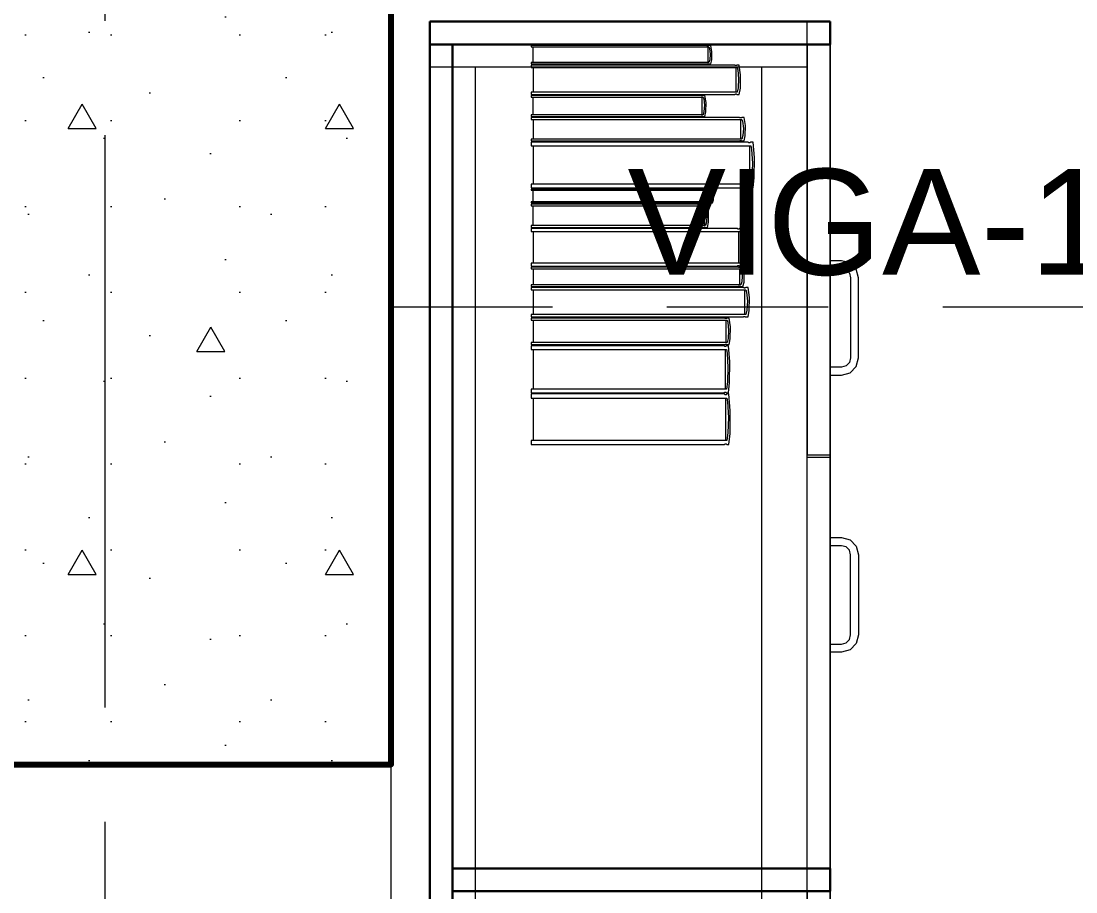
# Model space of a CAD drawing. Header units: inches. Extents: x -38 to 5698, y -33 to 92.
# Drawn here: x 115.746 to 116.669, y 38.889 to 39.65 of the extents above; entities that cross this region are included whole.
import ezdxf

# ---------------------------------------------------------------- set-up
doc = ezdxf.new("R2010")
doc.units = ezdxf.units.IN
doc.header["$MEASUREMENT"] = 0
doc.set_wipeout_variables(frame=1)
for name, pattern in [('Hidden Line', [0.195611, 0.141111, -0.0545]), ('Punto & Raya', [0.65, 0.5, -0.075, 0, -0.075]), ('Wipeout_Contour', [1, 0, -1])]:
    doc.linetypes.add(name, pattern=pattern)
for name, color, linetype in [('02 _ ARQ _ ALB _ Ejes Generales', 7, 'Continuous'), ('02 _ ARQ _ ZON _ Espacio.3D', 7, 'Continuous'), ('08 _ STR _ EXT _ 06 Columnas', 7, 'Continuous'), ('08 _ STR _ EXT _ 09 Vigas', 7, 'Continuous'), ('Interior - Mobiliario', 7, 'Continuous'), ('Notas - Etiquetas', 251, 'Continuous')]:
    doc.layers.add(name, color=color, linetype=linetype)
doc.styles.add('Estilo_Generado_4', font='swisse.ttf')

msp = doc.modelspace()

# ---------------------------------------------------------------- hatches: boundary and pattern name
at = {"layer": '08 _ STR _ EXT _ 06 Columnas', "linetype": 'Continuous', "lineweight": 9}
h = msp.add_hatch(dxfattribs=at)
h.set_pattern_fill('HORMIGÓN_EN_MASA_0002', style=0, pattern_type=2)
h.set_pattern_definition([(0, (92.5, 3e-09), (0, 0.3897114), [0.024375, -0.200625]), (0, (92.6125, 0.19486), (0, 0.3897114), [0.024375, -0.200625]), (60, (92.5, 3e-09), (-0.3375, 0.1948557), [0.024375, -0.200625]), (60, (92.725, 3e-09), (-0.3375, 0.1948557), [0.024375, -0.200625]), (120, (92.5244, 3e-09), (0.3375, 0.1948557), [0.024375, -0.200625]), (120, (92.7494, 3e-09), (0.3375, 0.1948557), [0.024375, -0.200625]), (0, (92.500015, 0.0375), (0, 0.075), [0, -0.075, 0, -0.1125]), (45, (92.537515, 0.0375), (-0.05303301, 0.05303301), [0, -0.05625, 0, -0.09375])])
h.paths.add_polyline_path([(115.16999, 39.90002), (115.16999, 39.40002), (115.56999, 39.40002), (115.56999, 39.00002), (116.06999, 39.00002), (116.06999, 39.75), (115.87, 39.75), (115.87, 39.9), (115.87, 40.20002), (115.56999, 40.20002), (115.56999, 39.90002)])

# ---------------------------------------------------------------- linework, layer by layer
at = {"layer": '02 _ ARQ _ ALB _ Ejes Generales', "color": 252, "linetype": 'Punto & Raya', "lineweight": 13}
msp.add_line((115.82, 3.05001), (115.82, 44.9), dxfattribs=at)
at = {"layer": '02 _ ARQ _ ZON _ Espacio.3D', "color": 254, "linetype": 'Continuous', "lineweight": 0, "flags": 128}
msp.add_lwpolyline([(115.56999, 30.80016), (116.06999, 30.80011), (116.06999, 30.20002), (116.66999, 30.19986), (116.66999, 29.7), (122.56999, 29.7), (122.56999, 30.2), (122.56999, 30.6), (122.81197, 30.6), (122.81197, 39), (122.57, 39), (122.56998, 39.75001), (116.06999, 39.75001), (116.07, 39.65), (116.07, 39), (115.57, 39)], dxfattribs=at)
at = {"layer": '08 _ STR _ EXT _ 06 Columnas', "color": 7, "linetype": 'Continuous', "lineweight": 80, "flags": 128}
msp.add_lwpolyline([(115.87, 40.20002), (115.56999, 40.20002), (115.56999, 39.90002), (115.16999, 39.90002), (115.16999, 39.40002), (115.56999, 39.40002), (115.56999, 39.00002), (116.06999, 39.00002), (116.06999, 39.75)], dxfattribs=at)
at = {"layer": '08 _ STR _ EXT _ 09 Vigas', "color": 251, "linetype": 'Hidden Line', "lineweight": 13}
msp.add_line((116.07, 30.2), (116.07, 39.4), dxfattribs=at)
at = {"layer": 'Interior - Mobiliario', "color": 175, "linetype": 'Continuous', "lineweight": 13}
for p, q in [((116.12373, 39.62933), (116.12373, 38.16933)), ((116.43373, 39.62933), (116.12373, 39.62933)), ((116.43373, 38.16933), (116.43373, 39.62933)), ((116.34899, 39.62088), (116.34859, 39.61592)), ((116.3503, 39.61575), (116.3505, 39.62295)), ((116.34787, 39.6135), (116.19239, 39.6135)), ((116.19239, 39.6135), (116.19239, 39.61221)), ((116.19239, 39.61221), (116.346, 39.61221)), ((116.37038, 39.61121), (116.19239, 39.61121)), ((116.19239, 39.61121), (116.19239, 39.60916)), ((116.346, 39.61221), (116.34613, 39.6123)), ((116.34613, 39.6123), (116.34633, 39.61239)), ((116.34633, 39.61239), (116.34655, 39.61245)), ((116.34655, 39.61245), (116.34678, 39.61248)), ((116.34678, 39.61248), (116.34701, 39.61248)), ((116.34701, 39.61248), (116.34723, 39.61244)), ((116.34723, 39.61244), (116.34745, 39.61237)), ((116.34745, 39.61237), (116.34765, 39.61228)), ((116.34765, 39.61228), (116.34774, 39.61221)), ((116.34774, 39.61221), (116.34944, 39.61221)), ((116.34859, 39.61592), (116.34787, 39.6135)), ((116.34944, 39.61221), (116.3503, 39.61575)), ((116.37048, 39.61111), (116.37038, 39.61121)), ((116.37071, 39.61096), (116.37048, 39.61111)), ((116.37096, 39.61085), (116.37071, 39.61096)), ((116.37123, 39.61079), (116.37096, 39.61085)), ((116.3715, 39.61078), (116.37123, 39.61079)), ((116.37176, 39.61083), (116.3715, 39.61078)), ((116.37201, 39.61093), (116.37176, 39.61083)), ((116.37225, 39.61108), (116.37201, 39.61093)), ((116.3724, 39.61121), (116.37225, 39.61108)), ((116.37438, 39.61121), (116.3724, 39.61121)), ((116.3756, 39.60266), (116.37438, 39.61121)), ((116.39373, 39.60933), (116.14373, 39.60933)), ((116.19239, 39.60916), (116.37256, 39.60916)), ((116.19421, 39.60916), (116.19421, 39.58761)), ((116.37165, 39.58761), (116.37165, 39.60916)), ((116.37256, 39.60916), (116.3731, 39.60722)), ((116.3731, 39.60722), (116.37386, 39.59935)), ((116.37537, 39.59119), (116.3756, 39.60266)), ((116.43373, 39.60933), (116.39373, 39.60933)), ((116.37339, 39.59145), (116.37256, 39.58761)), ((116.37386, 39.59935), (116.37339, 39.59145)), ((116.37438, 39.58556), (116.37537, 39.59119)), ((116.37256, 39.58761), (116.19239, 39.58761)), ((116.19239, 39.58761), (116.19239, 39.58556)), ((116.19239, 39.58556), (116.37038, 39.58556)), ((116.34101, 39.58456), (116.19239, 39.58456)), ((116.19239, 39.58456), (116.19239, 39.5831)), ((116.19239, 39.5831), (116.34282, 39.5831)), ((116.19391, 39.5831), (116.19391, 39.56782)), ((116.34109, 39.58449), (116.34101, 39.58456)), ((116.34128, 39.58438), (116.34109, 39.58449)), ((116.34149, 39.5843), (116.34128, 39.58438)), ((116.34171, 39.58426), (116.34149, 39.5843)), ((116.34194, 39.58426), (116.34171, 39.58426)), ((116.34216, 39.58429), (116.34194, 39.58426)), ((116.34206, 39.56782), (116.34206, 39.5831)), ((116.34237, 39.58436), (116.34216, 39.58429)), ((116.34257, 39.58446), (116.34237, 39.58436)), ((116.34269, 39.58456), (116.34257, 39.58446)), ((116.34434, 39.58456), (116.34269, 39.58456)), ((116.34282, 39.5831), (116.34327, 39.58172)), ((116.34536, 39.57849), (116.34434, 39.58456)), ((116.37038, 39.58556), (116.37053, 39.5857)), ((116.37053, 39.5857), (116.37077, 39.58584)), ((116.37077, 39.58584), (116.37102, 39.58594)), ((116.37102, 39.58594), (116.37129, 39.58599)), ((116.37129, 39.58599), (116.37155, 39.58598)), ((116.37155, 39.58598), (116.37182, 39.58592)), ((116.37182, 39.58592), (116.37207, 39.58582)), ((116.37207, 39.58582), (116.3723, 39.58566)), ((116.3723, 39.58566), (116.3724, 39.58556)), ((116.3724, 39.58556), (116.37438, 39.58556)), ((116.34327, 39.58172), (116.34391, 39.57615)), ((116.34391, 39.57615), (116.34352, 39.57055)), ((116.34517, 39.57036), (116.34536, 39.57849)), ((116.34282, 39.56782), (116.19239, 39.56782)), ((116.19239, 39.56782), (116.19239, 39.56637)), ((116.19239, 39.56637), (116.34101, 39.56637)), ((116.37454, 39.56537), (116.19239, 39.56537)), ((116.19239, 39.56537), (116.19239, 39.56373)), ((116.19239, 39.56373), (116.37677, 39.56373)), ((116.19425, 39.56373), (116.19425, 39.54655)), ((116.34101, 39.56637), (116.34113, 39.56646)), ((116.34113, 39.56646), (116.34133, 39.56657)), ((116.34133, 39.56657), (116.34154, 39.56664)), ((116.34154, 39.56664), (116.34176, 39.56667)), ((116.34176, 39.56667), (116.34199, 39.56667)), ((116.34199, 39.56667), (116.34221, 39.56662)), ((116.34221, 39.56662), (116.34241, 39.56655)), ((116.34241, 39.56655), (116.34261, 39.56644)), ((116.34261, 39.56644), (116.34269, 39.56637)), ((116.34269, 39.56637), (116.34434, 39.56637)), ((116.34352, 39.57055), (116.34282, 39.56782)), ((116.34434, 39.56637), (116.34517, 39.57036)), ((116.37465, 39.56529), (116.37454, 39.56537)), ((116.37488, 39.56516), (116.37465, 39.56529)), ((116.37514, 39.56508), (116.37488, 39.56516)), ((116.37541, 39.56503), (116.37514, 39.56508)), ((116.37568, 39.56502), (116.37541, 39.56503)), ((116.37595, 39.56506), (116.37568, 39.56502)), ((116.37584, 39.54655), (116.37584, 39.56373)), ((116.37621, 39.56514), (116.37595, 39.56506)), ((116.37645, 39.56526), (116.37621, 39.56514)), ((116.37661, 39.56537), (116.37645, 39.56526)), ((116.37863, 39.56537), (116.37661, 39.56537)), ((116.37677, 39.56373), (116.37732, 39.56218)), ((116.37988, 39.55855), (116.37863, 39.56537)), ((116.37732, 39.56218), (116.3781, 39.55591)), ((116.3781, 39.55591), (116.37762, 39.54961)), ((116.37965, 39.5494), (116.37988, 39.55855)), ((116.37677, 39.54655), (116.19239, 39.54655)), ((116.19239, 39.54655), (116.19239, 39.54492)), ((116.37454, 39.54492), (116.3747, 39.54503)), ((116.3747, 39.54503), (116.37494, 39.54514)), ((116.37494, 39.54514), (116.3752, 39.54522)), ((116.3752, 39.54522), (116.37547, 39.54526)), ((116.37547, 39.54526), (116.37574, 39.54525)), ((116.37574, 39.54525), (116.37601, 39.54521)), ((116.37601, 39.54521), (116.37627, 39.54512)), ((116.37627, 39.54512), (116.3765, 39.545)), ((116.37762, 39.54961), (116.37677, 39.54655)), ((116.37863, 39.54492), (116.37965, 39.5494)), ((116.19239, 39.54492), (116.37454, 39.54492)), ((116.38214, 39.54392), (116.19239, 39.54392)), ((116.19239, 39.54392), (116.19239, 39.54071)), ((116.19239, 39.54071), (116.38446, 39.54071)), ((116.19433, 39.54071), (116.19433, 39.50707)), ((116.3765, 39.545), (116.37661, 39.54492)), ((116.37661, 39.54492), (116.37863, 39.54492)), ((116.38225, 39.54376), (116.38214, 39.54392)), ((116.38249, 39.54352), (116.38225, 39.54376)), ((116.38276, 39.54335), (116.38249, 39.54352)), ((116.38304, 39.54326), (116.38276, 39.54335)), ((116.38333, 39.54325), (116.38304, 39.54326)), ((116.38361, 39.54332), (116.38333, 39.54325)), ((116.38349, 39.50707), (116.38349, 39.54071)), ((116.38388, 39.54347), (116.38361, 39.54332)), ((116.38413, 39.5437), (116.38388, 39.54347)), ((116.38429, 39.54392), (116.38413, 39.5437)), ((116.3864, 39.54392), (116.38429, 39.54392)), ((116.38446, 39.54071), (116.38504, 39.53767)), ((116.38504, 39.53767), (116.38585, 39.52539)), ((116.3877, 39.53056), (116.3864, 39.54392)), ((116.38746, 39.51265), (116.3877, 39.53056)), ((116.38585, 39.52539), (116.38535, 39.51307)), ((116.38535, 39.51307), (116.38446, 39.50707)), ((116.3864, 39.50386), (116.38746, 39.51265)), ((116.38446, 39.50707), (116.19239, 39.50707)), ((116.19239, 39.50707), (116.19239, 39.50386)), ((116.19239, 39.50386), (116.38214, 39.50386)), ((116.34754, 39.50286), (116.19239, 39.50286)), ((116.19239, 39.50286), (116.19239, 39.5019)), ((116.19239, 39.5019), (116.34943, 39.5019)), ((116.19398, 39.5019), (116.19398, 39.49179)), ((116.34762, 39.50282), (116.34754, 39.50286)), ((116.34782, 39.50274), (116.34762, 39.50282)), ((116.34804, 39.50269), (116.34782, 39.50274)), ((116.34827, 39.50266), (116.34804, 39.50269)), ((116.3485, 39.50266), (116.34827, 39.50266)), ((116.34874, 39.50268), (116.3485, 39.50266)), ((116.34864, 39.49179), (116.34864, 39.5019)), ((116.34896, 39.50273), (116.34874, 39.50268)), ((116.34916, 39.5028), (116.34896, 39.50273)), ((116.34929, 39.50286), (116.34916, 39.5028)), ((116.35102, 39.50286), (116.34929, 39.50286)), ((116.34943, 39.5019), (116.3499, 39.50099)), ((116.3499, 39.50099), (116.35056, 39.4973)), ((116.35208, 39.49885), (116.35102, 39.50286)), ((116.38214, 39.50386), (116.3823, 39.50408)), ((116.3823, 39.50408), (116.38255, 39.50431)), ((116.38255, 39.50431), (116.38282, 39.50446)), ((116.38282, 39.50446), (116.38311, 39.50453)), ((116.38311, 39.50453), (116.38339, 39.50452)), ((116.38339, 39.50452), (116.38367, 39.50443)), ((116.38367, 39.50443), (116.38394, 39.50426)), ((116.38394, 39.50426), (116.38418, 39.50402)), ((116.38418, 39.50402), (116.38429, 39.50386)), ((116.38429, 39.50386), (116.3864, 39.50386)), ((116.34943, 39.49179), (116.19239, 39.49179)), ((116.19239, 39.49179), (116.19239, 39.49082)), ((116.19239, 39.49082), (116.34754, 39.49082)), ((116.34312, 39.48982), (116.19239, 39.48982)), ((116.19239, 39.48982), (116.19239, 39.48819)), ((116.34321, 39.48975), (116.34312, 39.48982)), ((116.3434, 39.48962), (116.34321, 39.48975)), ((116.3447, 39.48972), (116.3445, 39.4896)), ((116.34483, 39.48982), (116.3447, 39.48972)), ((116.3465, 39.48982), (116.34483, 39.48982)), ((116.34754, 39.48303), (116.3465, 39.48982)), ((116.34754, 39.49082), (116.34767, 39.49089)), ((116.34767, 39.49089), (116.34787, 39.49096)), ((116.34787, 39.49096), (116.34809, 39.491)), ((116.34809, 39.491), (116.34832, 39.49103)), ((116.34832, 39.49103), (116.34856, 39.49102)), ((116.34856, 39.49102), (116.34879, 39.491)), ((116.34879, 39.491), (116.349, 39.49094)), ((116.349, 39.49094), (116.3492, 39.49087)), ((116.3492, 39.49087), (116.34929, 39.49082)), ((116.34929, 39.49082), (116.35102, 39.49082)), ((116.35016, 39.49359), (116.34943, 39.49179)), ((116.35056, 39.4973), (116.35016, 39.49359)), ((116.35102, 39.49082), (116.35188, 39.49346)), ((116.35188, 39.49346), (116.35208, 39.49885)), ((116.19239, 39.48819), (116.34496, 39.48819)), ((116.19393, 39.48819), (116.19393, 39.47108)), ((116.34361, 39.48953), (116.3434, 39.48962)), ((116.34384, 39.48949), (116.34361, 39.48953)), ((116.34406, 39.48948), (116.34384, 39.48949)), ((116.34429, 39.48952), (116.34406, 39.48948)), ((116.34419, 39.47108), (116.34419, 39.48819)), ((116.3445, 39.4896), (116.34429, 39.48952)), ((116.34496, 39.48819), (116.34542, 39.48665)), ((116.34542, 39.48665), (116.34606, 39.4804)), ((116.34735, 39.47392), (116.34754, 39.48303)), ((116.34567, 39.47413), (116.34496, 39.47108)), ((116.34606, 39.4804), (116.34567, 39.47413)), ((116.3465, 39.46945), (116.34735, 39.47392)), ((116.34496, 39.47108), (116.19239, 39.47108)), ((116.19239, 39.47108), (116.19239, 39.46945)), ((116.19239, 39.46945), (116.34312, 39.46945)), ((116.37269, 39.46845), (116.19239, 39.46845)), ((116.19239, 39.46845), (116.19239, 39.46582)), ((116.19239, 39.46582), (116.37489, 39.46582)), ((116.19423, 39.46582), (116.19423, 39.43827)), ((116.34312, 39.46945), (116.34325, 39.46955)), ((116.34325, 39.46955), (116.34345, 39.46967)), ((116.34345, 39.46967), (116.34366, 39.46975)), ((116.34366, 39.46975), (116.34389, 39.46979)), ((116.34389, 39.46979), (116.34411, 39.46978)), ((116.34411, 39.46978), (116.34434, 39.46973)), ((116.34434, 39.46973), (116.34455, 39.46965)), ((116.34455, 39.46965), (116.34474, 39.46952)), ((116.34474, 39.46952), (116.34483, 39.46945)), ((116.34483, 39.46945), (116.3465, 39.46945)), ((116.37279, 39.46832), (116.37269, 39.46845)), ((116.37302, 39.46812), (116.37279, 39.46832)), ((116.37327, 39.46798), (116.37302, 39.46812)), ((116.37354, 39.46791), (116.37327, 39.46798)), ((116.37381, 39.4679), (116.37354, 39.46791)), ((116.37408, 39.46796), (116.37381, 39.4679)), ((116.37397, 39.43827), (116.37397, 39.46582)), ((116.37434, 39.46808), (116.37408, 39.46796)), ((116.37458, 39.46827), (116.37434, 39.46808)), ((116.37473, 39.46845), (116.37458, 39.46827)), ((116.37673, 39.46845), (116.37473, 39.46845)), ((116.37489, 39.46582), (116.37543, 39.46333)), ((116.37543, 39.46333), (116.3762, 39.45328)), ((116.37797, 39.45751), (116.37673, 39.46845)), ((116.3762, 39.45328), (116.37574, 39.44318)), ((116.37774, 39.44284), (116.37797, 39.45751)), ((116.37489, 39.43827), (116.19239, 39.43827)), ((116.19239, 39.43827), (116.19239, 39.43565)), ((116.19239, 39.43565), (116.37269, 39.43565)), ((116.37348, 39.43465), (116.19239, 39.43465)), ((116.19239, 39.43465), (116.19239, 39.43331)), ((116.37269, 39.43565), (116.37284, 39.43582)), ((116.37284, 39.43582), (116.37308, 39.43601)), ((116.37308, 39.43601), (116.37333, 39.43614)), ((116.37333, 39.43614), (116.3736, 39.4362)), ((116.37359, 39.43458), (116.37348, 39.43465)), ((116.37382, 39.43448), (116.37359, 39.43458)), ((116.3736, 39.4362), (116.37387, 39.43619)), ((116.37407, 39.43441), (116.37382, 39.43448)), ((116.37387, 39.43619), (116.37414, 39.43611)), ((116.37434, 39.43437), (116.37407, 39.43441)), ((116.37414, 39.43611), (116.37439, 39.43597)), ((116.37461, 39.43437), (116.37434, 39.43437)), ((116.37439, 39.43597), (116.37463, 39.43577)), ((116.37488, 39.4344), (116.37461, 39.43437)), ((116.37463, 39.43577), (116.37473, 39.43565)), ((116.37473, 39.43565), (116.37673, 39.43565)), ((116.37514, 39.43446), (116.37488, 39.4344)), ((116.37574, 39.44318), (116.37489, 39.43827)), ((116.37538, 39.43456), (116.37514, 39.43446)), ((116.37553, 39.43465), (116.37538, 39.43456)), ((116.37755, 39.43465), (116.37553, 39.43465)), ((116.37673, 39.43565), (116.37774, 39.44284)), ((116.37879, 39.42906), (116.37755, 39.43465)), ((116.46373, 39.44033), (116.45373, 39.44033)), ((116.45373, 39.44033), (116.45373, 39.43333)), ((116.47123, 39.43832), (116.46373, 39.44033)), ((116.47672, 39.43283), (116.47123, 39.43832)), ((116.19239, 39.43331), (116.3757, 39.43331)), ((116.19424, 39.43331), (116.19424, 39.41922)), ((116.37477, 39.41922), (116.37477, 39.43331)), ((116.3757, 39.43331), (116.37624, 39.43203)), ((116.37624, 39.43203), (116.37702, 39.42689)), ((116.37702, 39.42689), (116.37655, 39.42173)), ((116.37856, 39.42156), (116.37879, 39.42906)), ((116.45373, 39.43333), (116.46373, 39.43333)), ((116.46373, 39.43333), (116.46773, 39.43226)), ((116.46773, 39.43226), (116.47066, 39.42933)), ((116.47066, 39.42933), (116.47173, 39.42533)), ((116.47173, 39.42533), (116.47173, 39.35533)), ((116.47873, 39.42533), (116.47672, 39.43283)), ((116.47873, 39.35533), (116.47873, 39.42533)), ((116.3757, 39.41922), (116.19239, 39.41922)), ((116.19239, 39.41922), (116.19239, 39.41788)), ((116.19239, 39.41788), (116.37348, 39.41788)), ((116.37793, 39.41688), (116.19239, 39.41688)), ((116.19239, 39.41688), (116.19239, 39.41482)), ((116.37348, 39.41788), (116.37364, 39.41797)), ((116.37364, 39.41797), (116.37387, 39.41807)), ((116.37387, 39.41807), (116.37413, 39.41813)), ((116.37413, 39.41813), (116.3744, 39.41816)), ((116.3744, 39.41816), (116.37468, 39.41816)), ((116.37468, 39.41816), (116.37494, 39.41812)), ((116.37494, 39.41812), (116.3752, 39.41805)), ((116.3752, 39.41805), (116.37543, 39.41795)), ((116.37543, 39.41795), (116.37553, 39.41788)), ((116.37553, 39.41788), (116.37755, 39.41788)), ((116.37655, 39.42173), (116.3757, 39.41922)), ((116.37755, 39.41788), (116.37856, 39.42156)), ((116.37803, 39.41678), (116.37793, 39.41688)), ((116.37827, 39.41663), (116.37803, 39.41678)), ((116.37853, 39.41652), (116.37827, 39.41663)), ((116.37881, 39.41646), (116.37853, 39.41652)), ((116.37909, 39.41645), (116.37881, 39.41646)), ((116.37936, 39.4165), (116.37909, 39.41645)), ((116.37963, 39.4166), (116.37936, 39.4165)), ((116.37987, 39.41674), (116.37963, 39.4166)), ((116.38003, 39.41688), (116.37987, 39.41674)), ((116.38209, 39.41688), (116.38003, 39.41688)), ((116.38336, 39.4083), (116.38209, 39.41688)), ((116.19239, 39.41482), (116.38019, 39.41482)), ((116.19429, 39.41482), (116.19429, 39.3932)), ((116.37924, 39.3932), (116.37924, 39.41482)), ((116.38019, 39.41482), (116.38076, 39.41287)), ((116.38076, 39.41287), (116.38155, 39.40498)), ((116.38313, 39.39679), (116.38336, 39.4083)), ((116.38155, 39.40498), (116.38106, 39.39705)), ((116.38019, 39.3932), (116.19239, 39.3932)), ((116.19239, 39.3932), (116.19239, 39.39114)), ((116.19239, 39.39114), (116.37793, 39.39114)), ((116.3618, 39.39014), (116.19239, 39.39014)), ((116.19239, 39.39014), (116.19239, 39.38829)), ((116.19239, 39.38829), (116.36386, 39.38829)), ((116.19412, 39.38829), (116.19412, 39.3689)), ((116.36189, 39.39005), (116.3618, 39.39014)), ((116.36211, 39.38991), (116.36189, 39.39005)), ((116.36235, 39.38981), (116.36211, 39.38991)), ((116.3626, 39.38976), (116.36235, 39.38981)), ((116.36285, 39.38975), (116.3626, 39.38976)), ((116.36311, 39.3898), (116.36285, 39.38975)), ((116.363, 39.3689), (116.363, 39.38829)), ((116.36335, 39.38988), (116.36311, 39.3898)), ((116.36357, 39.39002), (116.36335, 39.38988)), ((116.36371, 39.39014), (116.36357, 39.39002)), ((116.3656, 39.39014), (116.36371, 39.39014)), ((116.36386, 39.38829), (116.36438, 39.38654)), ((116.36676, 39.38244), (116.3656, 39.39014)), ((116.37793, 39.39114), (116.37808, 39.39128)), ((116.37808, 39.39128), (116.37833, 39.39143)), ((116.37833, 39.39143), (116.37859, 39.39152)), ((116.37859, 39.39152), (116.37887, 39.39157)), ((116.37887, 39.39157), (116.37915, 39.39156)), ((116.37915, 39.39156), (116.37942, 39.39151)), ((116.37942, 39.39151), (116.37968, 39.3914)), ((116.37968, 39.3914), (116.37992, 39.39124)), ((116.37992, 39.39124), (116.38003, 39.39114)), ((116.38003, 39.39114), (116.38209, 39.39114)), ((116.38106, 39.39705), (116.38019, 39.3932)), ((116.38209, 39.39114), (116.38313, 39.39679)), ((116.36438, 39.38654), (116.3651, 39.37946)), ((116.3651, 39.37946), (116.36466, 39.37235)), ((116.36654, 39.37211), (116.36676, 39.38244)), ((116.36466, 39.37235), (116.36386, 39.3689)), ((116.3656, 39.36705), (116.36654, 39.37211)), ((116.36386, 39.3689), (116.19239, 39.3689)), ((116.19239, 39.3689), (116.19239, 39.36705)), ((116.19239, 39.36705), (116.3618, 39.36705)), ((116.36122, 39.36605), (116.19239, 39.36605)), ((116.19239, 39.36605), (116.19239, 39.36276)), ((116.19239, 39.36276), (116.36328, 39.36276)), ((116.19412, 39.36276), (116.19412, 39.32818)), ((116.36132, 39.36589), (116.36122, 39.36605)), ((116.36153, 39.36564), (116.36132, 39.36589)), ((116.36177, 39.36546), (116.36153, 39.36564)), ((116.36202, 39.36537), (116.36177, 39.36546)), ((116.3618, 39.36705), (116.36194, 39.36717)), ((116.36194, 39.36717), (116.36216, 39.3673)), ((116.36228, 39.36536), (116.36202, 39.36537)), ((116.36216, 39.3673), (116.3624, 39.36739)), ((116.36253, 39.36544), (116.36228, 39.36536)), ((116.3624, 39.36739), (116.36265, 39.36743)), ((116.36242, 39.32818), (116.36242, 39.36276)), ((116.36277, 39.36559), (116.36253, 39.36544)), ((116.36265, 39.36743), (116.36291, 39.36743)), ((116.36299, 39.36583), (116.36277, 39.36559)), ((116.36291, 39.36743), (116.36316, 39.36738)), ((116.36313, 39.36605), (116.36299, 39.36583)), ((116.36501, 39.36605), (116.36313, 39.36605)), ((116.36316, 39.36738), (116.3634, 39.36728)), ((116.36328, 39.36276), (116.36379, 39.35963)), ((116.3634, 39.36728), (116.36362, 39.36714)), ((116.36362, 39.36714), (116.36371, 39.36705)), ((116.36371, 39.36705), (116.3656, 39.36705)), ((116.36617, 39.35232), (116.36501, 39.36605)), ((116.36379, 39.35963), (116.36451, 39.34701)), ((116.36595, 39.33392), (116.36617, 39.35232)), ((116.47173, 39.35533), (116.47066, 39.35133)), ((116.47672, 39.34783), (116.47873, 39.35533)), ((116.36451, 39.34701), (116.36408, 39.33435)), ((116.45373, 39.34733), (116.45373, 39.34033)), ((116.46373, 39.34733), (116.45373, 39.34733)), ((116.46773, 39.3484), (116.46373, 39.34733)), ((116.46373, 39.34033), (116.47123, 39.34234)), ((116.47066, 39.35133), (116.46773, 39.3484)), ((116.47123, 39.34234), (116.47672, 39.34783)), ((116.36408, 39.33435), (116.36328, 39.32818)), ((116.36501, 39.32489), (116.36595, 39.33392)), ((116.45373, 39.34033), (116.46373, 39.34033)), ((116.36328, 39.32818), (116.19239, 39.32818)), ((116.19239, 39.32818), (116.19239, 39.32489)), ((116.19239, 39.32489), (116.36122, 39.32489)), ((116.36156, 39.32389), (116.19239, 39.32389)), ((116.19239, 39.32389), (116.19239, 39.32035)), ((116.36122, 39.32489), (116.36136, 39.32511)), ((116.36136, 39.32511), (116.36158, 39.32535)), ((116.36166, 39.32372), (116.36156, 39.32389)), ((116.36158, 39.32535), (116.36183, 39.3255)), ((116.36187, 39.32345), (116.36166, 39.32372)), ((116.36183, 39.3255), (116.36208, 39.32558)), ((116.36208, 39.32558), (116.36233, 39.32557)), ((116.36233, 39.32557), (116.36258, 39.32547)), ((116.36258, 39.32547), (116.36282, 39.3253)), ((116.36282, 39.3253), (116.36304, 39.32505)), ((116.36304, 39.32505), (116.36313, 39.32489)), ((116.36313, 39.32489), (116.36501, 39.32489)), ((116.36348, 39.32389), (116.36333, 39.32365)), ((116.36536, 39.32389), (116.36348, 39.32389)), ((116.36652, 39.30916), (116.36536, 39.32389)), ((116.19239, 39.32035), (116.36363, 39.32035)), ((116.19412, 39.32035), (116.19412, 39.28324)), ((116.36211, 39.32326), (116.36187, 39.32345)), ((116.36236, 39.32316), (116.36211, 39.32326)), ((116.36262, 39.32315), (116.36236, 39.32316)), ((116.36287, 39.32323), (116.36262, 39.32315)), ((116.36276, 39.28324), (116.36276, 39.32035)), ((116.36311, 39.3234), (116.36287, 39.32323)), ((116.36333, 39.32365), (116.36311, 39.3234)), ((116.36363, 39.32035), (116.36414, 39.317)), ((116.36414, 39.317), (116.36486, 39.30346)), ((116.3663, 39.2894), (116.36652, 39.30916)), ((116.36486, 39.30346), (116.36442, 39.28986)), ((116.36442, 39.28986), (116.36363, 39.28324)), ((116.36536, 39.27971), (116.3663, 39.2894)), ((116.36363, 39.28324), (116.19239, 39.28324)), ((116.19239, 39.28324), (116.19239, 39.27971)), ((116.19239, 39.27971), (116.36156, 39.27971)), ((116.36156, 39.27971), (116.3617, 39.27994)), ((116.3617, 39.27994), (116.36192, 39.28019)), ((116.36192, 39.28019), (116.36217, 39.28036)), ((116.36217, 39.28036), (116.36242, 39.28044)), ((116.36242, 39.28044), (116.36267, 39.28043)), ((116.36267, 39.28043), (116.36292, 39.28033)), ((116.36292, 39.28033), (116.36316, 39.28015)), ((116.36316, 39.28015), (116.36338, 39.27988)), ((116.36338, 39.27988), (116.36348, 39.27971)), ((116.36348, 39.27971), (116.36536, 39.27971)), ((116.45373, 39.27033), (116.43373, 39.27033)), ((116.45373, 39.26833), (116.43373, 39.26833)), ((116.45373, 39.19833), (116.46373, 39.19833)), ((116.45373, 39.19133), (116.45373, 39.19833)), ((116.46373, 39.19833), (116.47123, 39.19632)), ((116.47123, 39.19632), (116.47672, 39.19083)), ((116.46373, 39.19133), (116.45373, 39.19133)), ((116.46773, 39.19026), (116.46373, 39.19133)), ((116.47066, 39.18733), (116.46773, 39.19026)), ((116.47173, 39.18333), (116.47066, 39.18733)), ((116.47672, 39.19083), (116.47873, 39.18333)), ((116.47173, 39.11333), (116.47173, 39.18333)), ((116.47873, 39.18333), (116.47873, 39.11333)), ((116.47066, 39.10933), (116.47173, 39.11333)), ((116.47873, 39.11333), (116.47672, 39.10583)), ((116.45373, 39.10533), (116.46373, 39.10533)), ((116.45373, 39.09833), (116.45373, 39.10533)), ((116.46373, 39.10533), (116.46773, 39.1064)), ((116.46773, 39.1064), (116.47066, 39.10933)), ((116.47672, 39.10583), (116.47123, 39.10034)), ((116.46373, 39.09833), (116.45373, 39.09833)), ((116.47123, 39.10034), (116.46373, 39.09833))]:
    msp.add_line(p, q, dxfattribs=at)

# ---------------------------------------------------------------- texts
at = {"layer": 'Notas - Etiquetas', "color": 8, "linetype": 'Continuous', "lineweight": 13, "insert": (116.27663, 39.42666), "char_height": 0.0925, "attachment_point": 7, "style": 'Estilo_Generado_4'}
msp.add_mtext('\\A1;{\\pql;\\fSwis721 Ex BT|b0|i0|c0|p34;VIGA-101\\fSwis721 Ex BT|b0|i0|c0|p34; \\fSwis721 Ex BT|b0|i0|c0|p34;0.60\\fSwis721 Ex BT|b0|i0|c0|p34;x\\fSwis721 Ex BT|b0|i0|c0|p34;0.50\\fSwis721 Ex BT|b0|i0|c0|p34;m}', dxfattribs=at)

# ---------------------------------------------------------------- next in the draw order: wipeouts: each hides what was drawn before it
at = {"color": 254, "linetype": 'Wipeout_Contour', "lineweight": 0, "ltscale": 3315.045182}
msp.add_wipeout([(116.45373, 38.88933), (116.45373, 38.90933), (116.12373, 38.90933), (116.12373, 38.88933)], dxfattribs=at).dxf.layer = 'Interior - Mobiliario'

# ---------------------------------------------------------------- next in the draw order: linework, layer by layer
at = {"layer": 'Interior - Mobiliario', "color": 175, "linetype": 'Continuous', "lineweight": 13}
for p, q in [((116.14373, 38.18933), (116.14373, 39.60933)), ((116.39373, 39.60933), (116.39373, 38.18933)), ((116.43373, 38.18933), (116.43373, 39.60933)), ((116.43373, 38.90933), (116.43373, 39.26833)), ((116.45373, 38.90933), (116.45373, 39.26833)), ((116.12373, 38.90933), (116.12373, 38.88933)), ((116.45373, 38.90933), (116.12373, 38.90933)), ((116.45373, 38.90933), (116.43373, 38.90933)), ((116.45373, 38.88933), (116.45373, 38.90933)), ((116.45373, 38.88933), (116.45373, 38.90933)), ((116.12373, 38.88933), (116.45373, 38.88933)), ((116.43373, 38.88933), (116.43373, 38.53033)), ((116.45373, 38.88933), (116.43373, 38.88933)), ((116.45373, 38.88933), (116.45373, 38.53033))]:
    msp.add_line(p, q, dxfattribs=at)
at = {"layer": 'Interior - Mobiliario', "color": 175, "linetype": 'Continuous', "lineweight": 30}
for p, q in [((116.45373, 38.90933), (116.12373, 38.90933)), ((116.12373, 38.90933), (116.12373, 38.88933)), ((116.45373, 38.90933), (116.45373, 38.88933)), ((116.45373, 38.88933), (116.12373, 38.88933))]:
    msp.add_line(p, q, dxfattribs=at)

# ---------------------------------------------------------------- next in the draw order: wipeouts: each hides what was drawn before it
at = {"color": 254, "linetype": 'Wipeout_Contour', "lineweight": 0, "ltscale": 3314.347173}
msp.add_wipeout([(116.12373, 38.16933), (116.12373, 39.62933), (116.10373, 39.62933), (116.10373, 38.16933)], dxfattribs=at).dxf.layer = 'Interior - Mobiliario'

# ---------------------------------------------------------------- next in the draw order: linework, layer by layer
at = {"layer": '08 _ STR _ EXT _ 09 Vigas', "color": 251, "linetype": 'Hidden Line', "lineweight": 13}
msp.add_line((116.07, 39.4), (122.56999, 39.4), dxfattribs=at)
at = {"layer": 'Interior - Mobiliario', "color": 175, "linetype": 'Continuous', "lineweight": 30}
for p, q in [((116.12373, 39.62933), (116.10373, 39.62933)), ((116.10373, 39.62933), (116.10373, 38.16933)), ((116.12373, 39.62933), (116.12373, 38.16933))]:
    msp.add_line(p, q, dxfattribs=at)
at = {"layer": 'Interior - Mobiliario', "color": 175, "linetype": 'Continuous', "lineweight": 13}
for p, q in [((116.10373, 39.62933), (116.10373, 38.16933)), ((116.12373, 39.62933), (116.10373, 39.62933)), ((116.12373, 38.16933), (116.12373, 39.62933)), ((116.10373, 39.60933), (116.10373, 38.18933)), ((116.14373, 39.60933), (116.10373, 39.60933)), ((116.12373, 38.90933), (116.12373, 38.88933)), ((116.45373, 38.90933), (116.12373, 38.90933)), ((116.12373, 38.88933), (116.45373, 38.88933))]:
    msp.add_line(p, q, dxfattribs=at)

# ---------------------------------------------------------------- next in the draw order: wipeouts: each hides what was drawn before it
at = {"color": 254, "linetype": 'Wipeout_Contour', "lineweight": 0, "ltscale": 3315.145478}
msp.add_wipeout([(116.45373, 39.62933), (116.45373, 39.64933), (116.10373, 39.64933), (116.10373, 39.62933)], dxfattribs=at).dxf.layer = 'Interior - Mobiliario'

# ---------------------------------------------------------------- next in the draw order: linework, layer by layer
at = {"layer": 'Interior - Mobiliario', "color": 175, "linetype": 'Continuous', "lineweight": 30}
for p, q in [((116.45373, 39.64933), (116.10373, 39.64933)), ((116.10373, 39.64933), (116.10373, 39.62933)), ((116.45373, 39.64933), (116.45373, 39.62933)), ((116.45373, 39.62933), (116.10373, 39.62933))]:
    msp.add_line(p, q, dxfattribs=at)
at = {"layer": 'Interior - Mobiliario', "color": 175, "linetype": 'Continuous', "lineweight": 13}
for p, q in [((116.10373, 39.64933), (116.10373, 39.62933)), ((116.45373, 39.64933), (116.10373, 39.64933)), ((116.10373, 39.64933), (116.10373, 39.60933)), ((116.43373, 39.64933), (116.10373, 39.64933)), ((116.10373, 38.14933), (116.10373, 39.64933)), ((116.10373, 39.64933), (116.45373, 39.64933)), ((116.43373, 39.60933), (116.43373, 39.64933)), ((116.45373, 39.62933), (116.45373, 39.64933)), ((116.45373, 39.64933), (116.45373, 38.14933)), ((116.10373, 39.62933), (116.45373, 39.62933)), ((116.10373, 39.62933), (116.10373, 38.16933)), ((116.45373, 39.62933), (116.10373, 39.62933)), ((116.12373, 39.62933), (116.12373, 38.16933)), ((116.45373, 39.62933), (116.12373, 39.62933)), ((116.12373, 39.62933), (116.12373, 38.16933)), ((116.43373, 39.62933), (116.12373, 39.62933)), ((116.12373, 39.62933), (116.12373, 38.16933)), ((116.43373, 39.62933), (116.12373, 39.62933)), ((116.346, 39.62833), (116.19239, 39.62833)), ((116.19239, 39.62833), (116.19239, 39.62704)), ((116.34608, 39.62827), (116.346, 39.62833)), ((116.34628, 39.62817), (116.34608, 39.62827)), ((116.3465, 39.6281), (116.34628, 39.62817)), ((116.34672, 39.62806), (116.3465, 39.6281)), ((116.34696, 39.62806), (116.34672, 39.62806)), ((116.34719, 39.62809), (116.34696, 39.62806)), ((116.3474, 39.62815), (116.34719, 39.62809)), ((116.34761, 39.62824), (116.3474, 39.62815)), ((116.34774, 39.62833), (116.34761, 39.62824)), ((116.34944, 39.62833), (116.34774, 39.62833)), ((116.3505, 39.62295), (116.34944, 39.62833)), ((116.43373, 38.16933), (116.43373, 39.62933)), ((116.43373, 38.16933), (116.43373, 39.62933)), ((116.43373, 39.62933), (116.43373, 39.27033)), ((116.45373, 39.62933), (116.43373, 39.62933)), ((116.45373, 38.16933), (116.45373, 39.62933)), ((116.45373, 38.16933), (116.45373, 39.62933)), ((116.45373, 39.62933), (116.45373, 39.27033)), ((116.19239, 39.62704), (116.34787, 39.62704)), ((116.19396, 39.62704), (116.19396, 39.6135)), ((116.34709, 39.6135), (116.34709, 39.62704)), ((116.34787, 39.62704), (116.34834, 39.62582)), ((116.34834, 39.62582), (116.34899, 39.62088))]:
    msp.add_line(p, q, dxfattribs=at)

doc.saveas('drawing.dxf')
